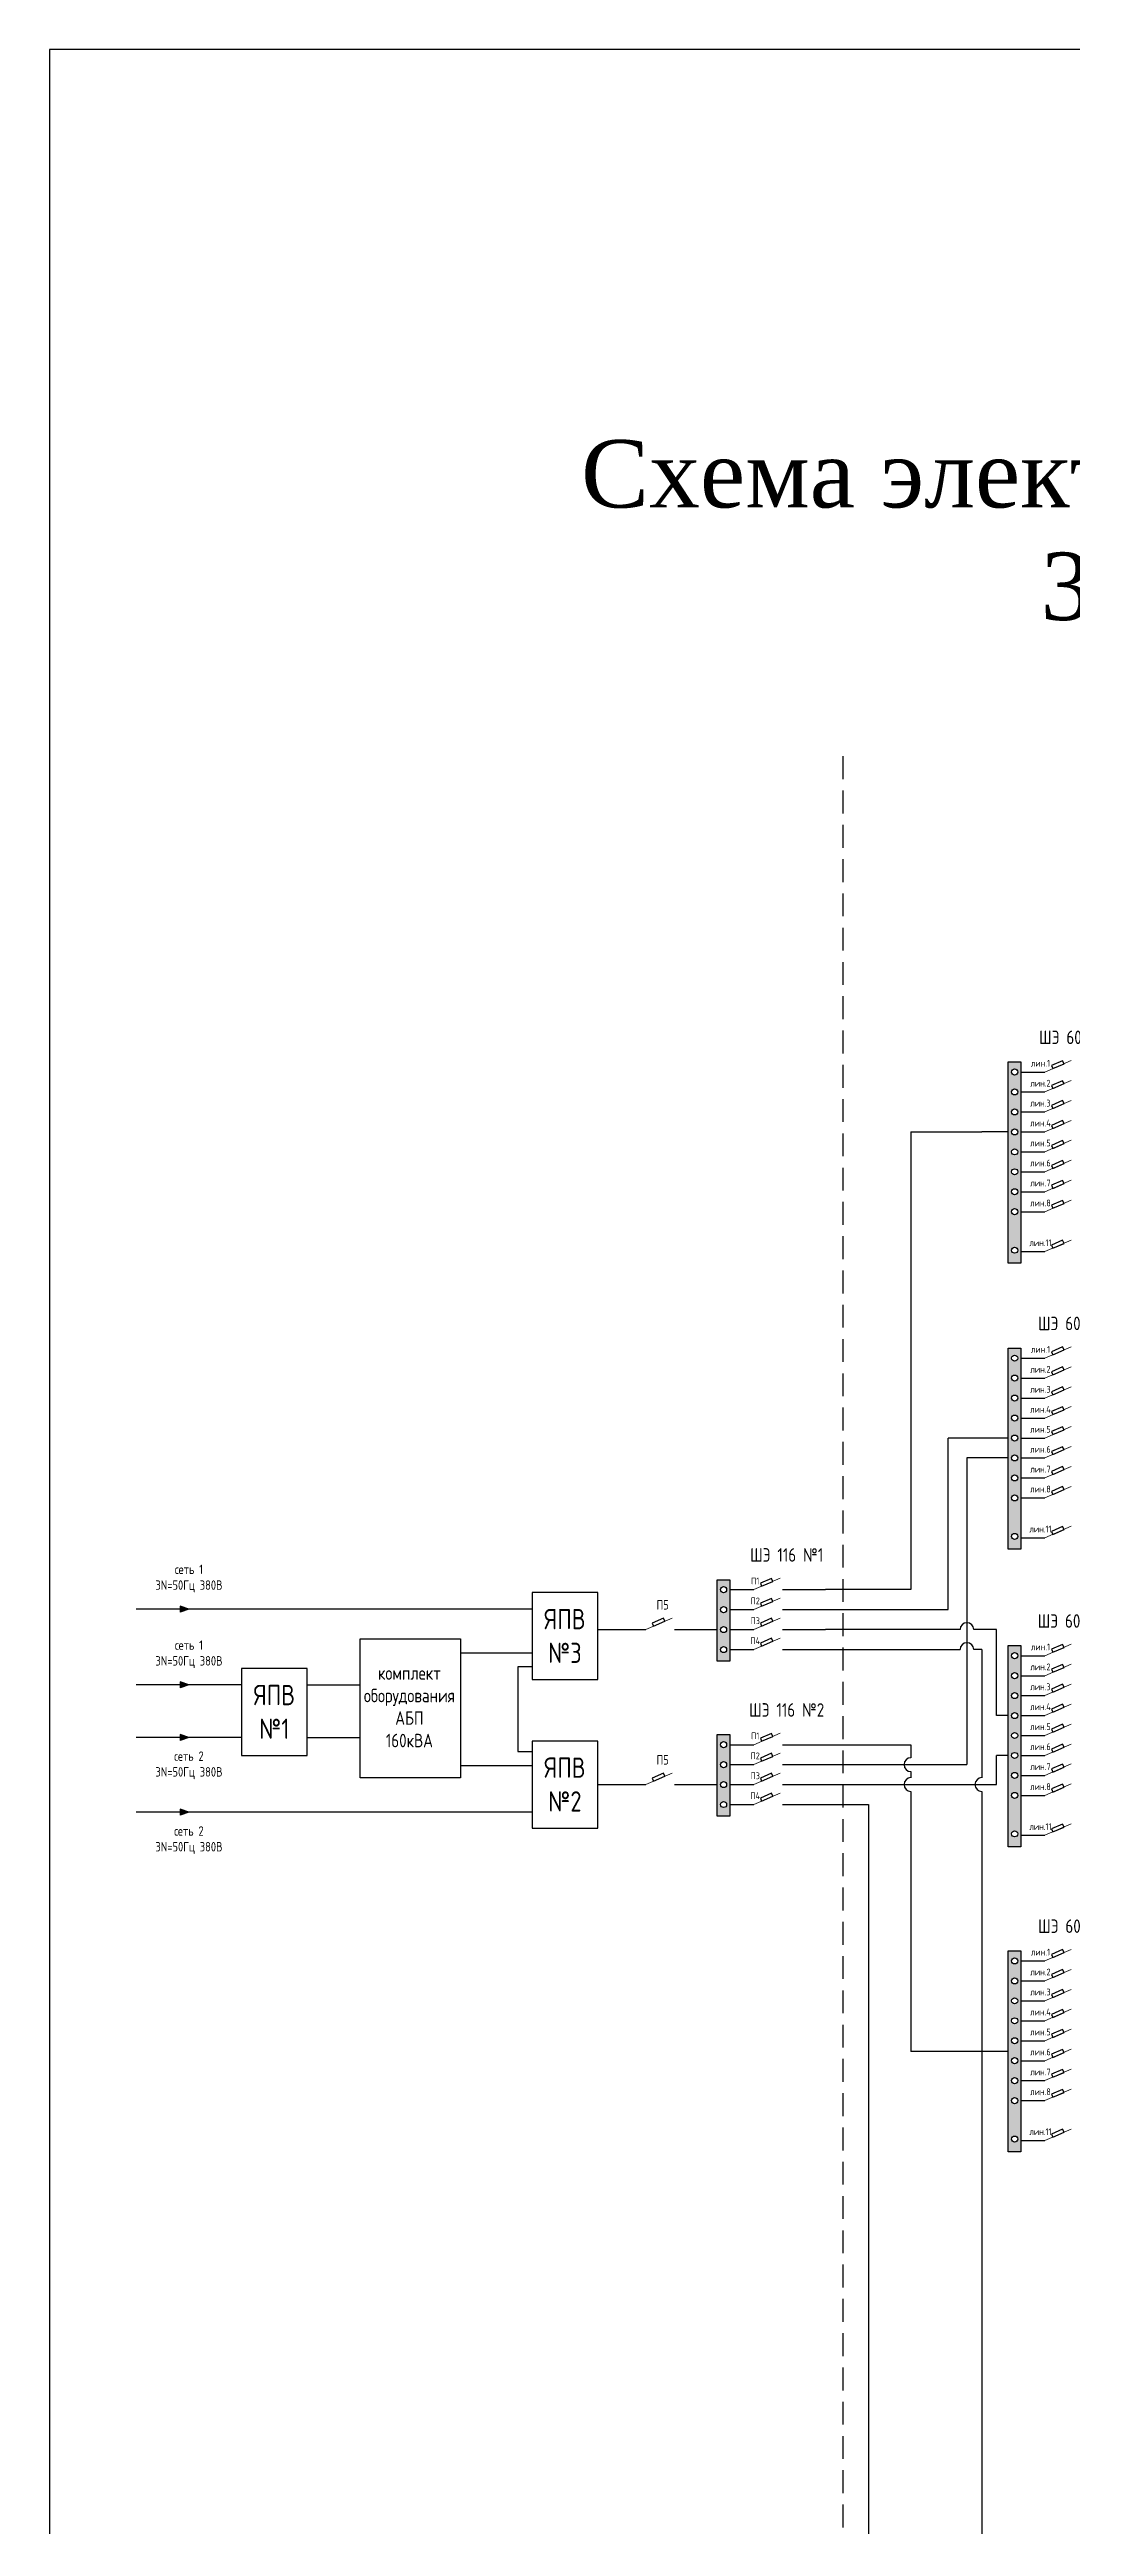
# Model space of a CAD drawing. Header units: millimetres. Extents: x 478 to 775, y 525 to 945.
# Drawn here: x 477.8 to 591.6, y 670 to 945.3 of the extents above; entities that cross this region are included whole.
import ezdxf

# ---------------------------------------------------------------- set-up
doc = ezdxf.new("R2010")
doc.units = ezdxf.units.MM
doc.header["$LTSCALE"] = 0.1
doc.linetypes.add('DASHEDX2', pattern=[38.1, 25.4, -12.7])

msp = doc.modelspace()

# ---------------------------------------------------------------- hatches: boundary and pattern name
h = msp.add_hatch(color=256)
h.paths.add_polyline_path([(585.82, 832.73), (584.42, 832.73), (584.42, 810.38), (585.82, 810.38)])
h.paths.add_polyline_path([(585.46, 818.3, -1), (584.78, 818.3, -1)], flags=16)
h.paths.add_polyline_path([(584.78, 820.52, -1), (585.46, 820.52, -1)], flags=16)
h.paths.add_polyline_path([(585.46, 816.09, -1), (584.78, 816.09, -1)], flags=16)
h.paths.add_polyline_path([(584.78, 822.74, -1), (585.46, 822.74, -1)], flags=16)
h.paths.add_polyline_path([(584.78, 824.96, -1), (585.46, 824.96, -1)], flags=16)
h.paths.add_polyline_path([(585.46, 811.81, -1), (584.78, 811.81, -1)], flags=16)
h.paths.add_polyline_path([(584.78, 827.18, -1), (585.46, 827.18, -1)], flags=16)
h.paths.add_polyline_path([(584.78, 829.4, -1), (585.46, 829.4, -1)], flags=16)
h.paths.add_polyline_path([(584.78, 831.61, -1), (585.46, 831.61, -1)], flags=16)
h = msp.add_hatch(color=256)
h.paths.add_polyline_path([(585.82, 800.92), (584.42, 800.92), (584.42, 778.57), (585.82, 778.57)])
h.paths.add_polyline_path([(585.46, 786.5, -1), (584.78, 786.5, -1)], flags=16)
h.paths.add_polyline_path([(584.78, 788.72, -1), (585.46, 788.72, -1)], flags=16)
h.paths.add_polyline_path([(585.46, 784.28, -1), (584.78, 784.28, -1)], flags=16)
h.paths.add_polyline_path([(584.78, 790.93, -1), (585.46, 790.93, -1)], flags=16)
h.paths.add_polyline_path([(584.78, 793.15, -1), (585.46, 793.15, -1)], flags=16)
h.paths.add_polyline_path([(585.46, 780, -1), (584.78, 780, -1)], flags=16)
h.paths.add_polyline_path([(584.78, 795.37, -1), (585.46, 795.37, -1)], flags=16)
h.paths.add_polyline_path([(584.78, 797.59, -1), (585.46, 797.59, -1)], flags=16)
h.paths.add_polyline_path([(584.78, 799.81, -1), (585.46, 799.81, -1)], flags=16)
h = msp.add_hatch(color=256)
h.paths.add_polyline_path([(552.06, 766.13), (553.46, 766.13), (553.46, 775.19), (552.06, 775.19)])
h.paths.add_polyline_path([(552.42, 774.08, -1), (553.1, 774.08, -1)], flags=16)
h.paths.add_polyline_path([(553.1, 771.86, -1), (552.42, 771.86, -1)], flags=16)
h.paths.add_polyline_path([(553.1, 769.64, -1), (552.42, 769.64, -1)], flags=16)
h.paths.add_polyline_path([(553.1, 767.42, -1), (552.42, 767.42, -1)], flags=16)
h = msp.add_hatch(color=256)
h.paths.add_polyline_path([(492.36, 772.24), (492.36, 771.91), (493.33, 771.91)])
h.paths.add_polyline_path([(493.33, 771.91), (492.36, 771.91), (492.36, 771.58)])
h = msp.add_hatch(color=256)
h.paths.add_polyline_path([(585.82, 767.86), (584.42, 767.86), (584.42, 745.51), (585.82, 745.51)])
h.paths.add_polyline_path([(585.46, 753.43, -1), (584.78, 753.43, -1)], flags=16)
h.paths.add_polyline_path([(584.78, 755.65, -1), (585.46, 755.65, -1)], flags=16)
h.paths.add_polyline_path([(585.46, 751.21, -1), (584.78, 751.21, -1)], flags=16)
h.paths.add_polyline_path([(584.78, 757.87, -1), (585.46, 757.87, -1)], flags=16)
h.paths.add_polyline_path([(584.78, 760.09, -1), (585.46, 760.09, -1)], flags=16)
h.paths.add_polyline_path([(585.46, 746.94, -1), (584.78, 746.94, -1)], flags=16)
h.paths.add_polyline_path([(584.78, 762.31, -1), (585.46, 762.31, -1)], flags=16)
h.paths.add_polyline_path([(584.78, 764.52, -1), (585.46, 764.52, -1)], flags=16)
h.paths.add_polyline_path([(584.78, 766.74, -1), (585.46, 766.74, -1)], flags=16)
h = msp.add_hatch(color=256)
h.paths.add_polyline_path([(492.36, 763.82), (492.36, 763.49), (493.33, 763.49)])
h.paths.add_polyline_path([(493.33, 763.49), (492.36, 763.49), (492.36, 763.16)])
h = msp.add_hatch(color=256)
h.paths.add_polyline_path([(492.36, 757.99), (492.36, 757.66), (493.33, 757.66)])
h.paths.add_polyline_path([(493.33, 757.66), (492.36, 757.66), (492.36, 757.33)])
h = msp.add_hatch(color=256)
h.paths.add_polyline_path([(552.06, 748.91), (553.46, 748.91), (553.46, 757.97), (552.06, 757.97)])
h.paths.add_polyline_path([(553.1, 756.85, -1), (552.42, 756.85, -1)], flags=16)
h.paths.add_polyline_path([(553.1, 754.63, -1), (552.42, 754.63, -1)], flags=16)
h.paths.add_polyline_path([(553.1, 752.42, -1), (552.42, 752.42, -1)], flags=16)
h.paths.add_polyline_path([(553.1, 750.2, -1), (552.42, 750.2, -1)], flags=16)
h = msp.add_hatch(color=256)
h.paths.add_polyline_path([(492.36, 749.67), (492.36, 749.34), (493.33, 749.34)])
h.paths.add_polyline_path([(493.33, 749.34), (492.36, 749.34), (492.36, 749.01)])
h = msp.add_hatch(color=256)
h.paths.add_polyline_path([(585.82, 733.93), (584.42, 733.93), (584.42, 711.58), (585.82, 711.58)])
h.paths.add_polyline_path([(585.46, 719.51, -1), (584.78, 719.51, -1)], flags=16)
h.paths.add_polyline_path([(584.78, 721.73, -1), (585.46, 721.73, -1)], flags=16)
h.paths.add_polyline_path([(585.46, 717.29, -1), (584.78, 717.29, -1)], flags=16)
h.paths.add_polyline_path([(584.78, 723.94, -1), (585.46, 723.94, -1)], flags=16)
h.paths.add_polyline_path([(584.78, 726.16, -1), (585.46, 726.16, -1)], flags=16)
h.paths.add_polyline_path([(585.46, 713.01, -1), (584.78, 713.01, -1)], flags=16)
h.paths.add_polyline_path([(584.78, 728.38, -1), (585.46, 728.38, -1)], flags=16)
h.paths.add_polyline_path([(584.78, 730.6, -1), (585.46, 730.6, -1)], flags=16)
h.paths.add_polyline_path([(584.78, 732.82, -1), (585.46, 732.82, -1)], flags=16)

# ---------------------------------------------------------------- linework, layer by layer
for p, q in [((774.83, 945.25), (477.83, 945.25)), ((477.83, 945.25), (477.83, 525.25)), ((585.82, 831.61), (588.49, 831.61)), ((585.82, 829.4), (588.49, 829.4)), ((585.82, 827.18), (588.49, 827.18)), ((573.59, 824.96), (581.48, 824.96)), ((573.59, 824.96), (573.59, 774.08)), ((584.42, 824.96), (581.48, 824.96)), ((585.82, 824.96), (588.49, 824.96)), ((585.82, 822.74), (588.49, 822.74)), ((585.82, 820.52), (588.49, 820.52)), ((585.82, 818.3), (588.49, 818.3)), ((585.82, 816.09), (588.49, 816.09)), ((585.82, 811.65), (588.49, 811.65)), ((585.82, 799.81), (588.49, 799.81)), ((585.82, 797.59), (588.49, 797.59)), ((585.82, 795.37), (588.49, 795.37)), ((585.82, 793.15), (588.49, 793.15)), ((584.42, 790.93), (577.73, 790.93)), ((577.73, 771.86), (577.73, 790.93)), ((585.82, 790.93), (588.49, 790.93)), ((584.42, 788.72), (579.82, 788.72)), ((579.82, 788.72), (579.82, 754.63)), ((585.82, 788.72), (588.49, 788.72)), ((585.82, 786.5), (588.49, 786.5)), ((585.82, 784.28), (588.49, 784.28)), ((585.82, 779.84), (588.49, 779.84)), ((553.46, 774.08), (556.14, 774.08)), ((559.32, 774.08), (564.08, 774.08)), ((573.59, 774.08), (564.08, 774.08)), ((531.49, 771.91), (487.47, 771.91)), ((493.33, 771.91), (492.36, 772.24)), ((492.36, 772.24), (492.36, 771.58)), ((493.33, 771.91), (492.36, 771.58)), ((553.46, 771.86), (556.14, 771.86)), ((559.32, 771.86), (577.73, 771.86)), ((538.77, 769.64), (544.12, 769.64)), ((547.31, 769.64), (552.06, 769.64)), ((553.46, 769.64), (556.14, 769.64)), ((559.32, 769.64), (564.08, 769.64)), ((579.06, 769.64), (564.08, 769.64)), ((583.12, 769.64), (580.59, 769.64)), ((583.12, 760.09), (583.12, 769.64)), ((523.53, 767.05), (531.49, 767.05)), ((531.49, 765.49), (529.91, 765.49)), ((529.91, 765.49), (529.91, 756.08)), ((553.46, 767.42), (556.14, 767.42)), ((559.32, 767.42), (579.06, 767.42)), ((581.48, 767.42), (580.59, 767.42)), ((581.48, 767.42), (581.48, 753.18)), ((585.82, 766.74), (588.49, 766.74)), ((499.19, 763.49), (487.47, 763.49)), ((493.33, 763.49), (492.36, 763.82)), ((492.36, 763.82), (492.36, 763.16)), ((493.33, 763.49), (492.36, 763.16)), ((506.46, 763.49), (512.38, 763.49)), ((585.82, 764.52), (588.49, 764.52)), ((584.42, 760.09), (583.12, 760.09)), ((585.82, 762.31), (588.49, 762.31)), ((585.82, 760.09), (588.49, 760.09)), ((499.19, 757.66), (487.47, 757.66)), ((493.33, 757.66), (492.36, 757.99)), ((492.36, 757.99), (492.36, 757.33)), ((493.33, 757.66), (492.36, 757.33)), ((506.46, 757.66), (512.38, 757.66)), ((585.82, 757.87), (588.49, 757.87)), ((523.53, 754.52), (531.49, 754.52)), ((529.91, 756.08), (531.49, 756.08)), ((553.46, 756.85), (556.14, 756.85)), ((553.46, 754.63), (556.14, 754.63)), ((559.32, 756.85), (564.08, 756.85)), ((559.32, 754.63), (579.82, 754.63)), ((564.08, 756.85), (573.59, 756.85)), ((573.59, 756.85), (573.59, 755.4)), ((584.42, 755.65), (583.12, 755.65)), ((583.12, 752.42), (583.12, 755.65)), ((585.82, 755.65), (588.49, 755.65)), ((538.77, 752.42), (544.12, 752.42)), ((547.31, 752.42), (552.06, 752.42)), ((553.46, 752.42), (556.14, 752.42)), ((559.32, 752.42), (583.12, 752.42)), ((573.59, 753.87), (573.59, 753.18)), ((573.59, 751.65), (573.59, 722.76)), ((581.48, 751.65), (581.48, 630.72)), ((585.82, 753.43), (588.49, 753.43)), ((531.49, 749.34), (487.47, 749.34)), ((493.33, 749.34), (492.36, 749.67)), ((492.36, 749.67), (492.36, 749.01)), ((493.33, 749.34), (492.36, 749.01)), ((553.46, 750.2), (556.14, 750.2)), ((559.32, 750.2), (568.89, 750.2)), ((568.89, 750.2), (568.89, 632.95)), ((585.82, 751.21), (588.49, 751.21)), ((585.82, 746.78), (588.49, 746.78)), ((585.82, 732.82), (588.49, 732.82)), ((585.82, 730.6), (588.49, 730.6)), ((585.82, 728.38), (588.49, 728.38)), ((585.82, 726.16), (588.49, 726.16)), ((584.42, 722.76), (573.59, 722.76)), ((585.82, 723.94), (588.49, 723.94)), ((585.82, 721.73), (588.49, 721.73)), ((585.82, 719.51), (588.49, 719.51)), ((585.82, 717.29), (588.49, 717.29)), ((585.82, 712.85), (588.49, 712.85))]:
    msp.add_line(p, q)
at = {"linetype": 'DASHEDX2'}
msp.add_line((566.03, 866.7), (566.03, 596.27), dxfattribs=at)
at = {"lineweight": 15}
for p, q in [((588.49, 831.61), (591.42, 832.89)), ((588.49, 829.4), (591.42, 830.67)), ((588.49, 827.18), (591.42, 828.45)), ((588.49, 824.96), (591.42, 826.23)), ((588.49, 822.74), (591.42, 824.02)), ((588.49, 820.52), (591.42, 821.8)), ((588.49, 818.3), (591.42, 819.58)), ((588.49, 816.09), (591.42, 817.36)), ((588.49, 811.65), (591.42, 812.92)), ((588.49, 799.81), (591.42, 801.08)), ((588.49, 797.59), (591.42, 798.86)), ((588.49, 795.37), (591.42, 796.64)), ((588.49, 793.15), (591.42, 794.43)), ((588.49, 790.93), (591.42, 792.21)), ((588.49, 788.72), (591.42, 789.99)), ((588.49, 786.5), (591.42, 787.77)), ((588.49, 784.28), (591.42, 785.55)), ((588.49, 779.84), (591.42, 781.12)), ((556.14, 774.08), (559.06, 775.35)), ((544.12, 769.64), (547.04, 770.91)), ((556.14, 771.86), (559.06, 773.13)), ((556.14, 769.64), (559.06, 770.91)), ((556.14, 767.42), (559.06, 768.7)), ((588.49, 766.74), (591.42, 768.02)), ((588.49, 764.52), (591.42, 765.8)), ((588.49, 762.31), (591.42, 763.58)), ((588.49, 760.09), (591.42, 761.36)), ((556.14, 756.85), (559.06, 758.13)), ((588.49, 757.87), (591.42, 759.14)), ((556.14, 754.63), (559.06, 755.91)), ((588.49, 755.65), (591.42, 756.92)), ((588.49, 753.43), (591.42, 754.71)), ((544.12, 752.42), (547.04, 753.69)), ((556.14, 752.42), (559.06, 753.69)), ((588.49, 751.21), (591.42, 752.49)), ((556.14, 750.2), (559.06, 751.47)), ((588.49, 746.78), (591.42, 748.05)), ((588.49, 732.82), (591.42, 734.09)), ((588.49, 730.6), (591.42, 731.87)), ((588.49, 728.38), (591.42, 729.65)), ((588.49, 726.16), (591.42, 727.44)), ((588.49, 723.94), (591.42, 725.22)), ((588.49, 721.73), (591.42, 723)), ((588.49, 719.51), (591.42, 720.78)), ((588.49, 717.29), (591.42, 718.56)), ((588.49, 712.85), (591.42, 714.13))]:
    msp.add_line(p, q, dxfattribs=at)
for points in [[(584.42, 832.73), (585.82, 832.73), (585.82, 810.38), (584.42, 810.38)], [(589.36, 831.99), (590.61, 832.53), (590.46, 832.87), (589.22, 832.33)], [(589.36, 829.77), (590.61, 830.32), (590.46, 830.65), (589.22, 830.11)], [(589.36, 827.56), (590.61, 828.1), (590.46, 828.43), (589.22, 827.89)], [(589.36, 825.34), (590.61, 825.88), (590.46, 826.21), (589.22, 825.67)], [(589.36, 823.12), (590.61, 823.66), (590.46, 824), (589.22, 823.45)], [(589.36, 820.9), (590.61, 821.44), (590.46, 821.78), (589.22, 821.24)], [(589.36, 818.68), (590.61, 819.23), (590.46, 819.56), (589.22, 819.02)], [(589.36, 816.47), (590.61, 817.01), (590.46, 817.34), (589.22, 816.8)], [(589.36, 812.03), (590.61, 812.57), (590.46, 812.91), (589.22, 812.36)], [(584.42, 800.92), (585.82, 800.92), (585.82, 778.57), (584.42, 778.57)], [(589.36, 800.19), (590.61, 800.73), (590.46, 801.06), (589.22, 800.52)], [(589.36, 797.97), (590.61, 798.51), (590.46, 798.84), (589.22, 798.3)], [(589.36, 795.75), (590.61, 796.29), (590.46, 796.63), (589.22, 796.08)], [(589.36, 793.53), (590.61, 794.07), (590.46, 794.41), (589.22, 793.87)], [(589.36, 791.31), (590.61, 791.85), (590.46, 792.19), (589.22, 791.65)], [(589.36, 789.09), (590.61, 789.64), (590.46, 789.97), (589.22, 789.43)], [(589.36, 786.88), (590.61, 787.42), (590.46, 787.75), (589.22, 787.21)], [(589.36, 784.66), (590.61, 785.2), (590.46, 785.54), (589.22, 784.99)], [(589.36, 780.22), (590.61, 780.76), (590.46, 781.1), (589.22, 780.56)], [(538.77, 773.76), (531.49, 773.76), (531.49, 764.1), (538.77, 764.1)], [(552.06, 775.19), (553.46, 775.19), (553.46, 766.13), (552.06, 766.13)], [(557, 774.45), (558.25, 775), (558.1, 775.33), (556.86, 774.79)], [(544.99, 770.02), (546.23, 770.56), (546.09, 770.9), (544.84, 770.35)], [(557, 772.24), (558.25, 772.78), (558.1, 773.11), (556.86, 772.57)], [(557, 770.02), (558.25, 770.56), (558.1, 770.9), (556.86, 770.35)], [(512.38, 768.62), (523.53, 768.62), (523.53, 753.15), (512.38, 753.15)], [(557, 767.8), (558.25, 768.34), (558.1, 768.68), (556.86, 768.14)], [(506.46, 765.32), (499.19, 765.32), (499.19, 755.66), (506.46, 755.66)], [(584.42, 767.86), (585.82, 767.86), (585.82, 745.51), (584.42, 745.51)], [(589.36, 767.12), (590.61, 767.66), (590.46, 768), (589.22, 767.45)], [(589.36, 764.9), (590.61, 765.44), (590.46, 765.78), (589.22, 765.24)], [(589.36, 762.68), (590.61, 763.23), (590.46, 763.56), (589.22, 763.02)], [(589.36, 760.47), (590.61, 761.01), (590.46, 761.34), (589.22, 760.8)], [(538.77, 757.25), (531.49, 757.25), (531.49, 747.58), (538.77, 747.58)], [(552.06, 757.97), (553.46, 757.97), (553.46, 748.91), (552.06, 748.91)], [(557, 757.23), (558.25, 757.77), (558.1, 758.11), (556.86, 757.56)], [(589.36, 758.25), (590.61, 758.79), (590.46, 759.12), (589.22, 758.58)], [(557, 755.01), (558.25, 755.55), (558.1, 755.89), (556.86, 755.35)], [(589.36, 756.03), (590.61, 756.57), (590.46, 756.91), (589.22, 756.36)], [(589.36, 753.81), (590.61, 754.35), (590.46, 754.69), (589.22, 754.15)], [(544.99, 752.79), (546.23, 753.34), (546.09, 753.67), (544.84, 753.13)], [(557, 752.79), (558.25, 753.34), (558.1, 753.67), (556.86, 753.13)], [(589.36, 751.59), (590.61, 752.13), (590.46, 752.47), (589.22, 751.93)], [(557, 750.58), (558.25, 751.12), (558.1, 751.45), (556.86, 750.91)], [(589.36, 747.16), (590.61, 747.7), (590.46, 748.03), (589.22, 747.49)], [(584.42, 733.93), (585.82, 733.93), (585.82, 711.58), (584.42, 711.58)], [(589.36, 733.2), (590.61, 733.74), (590.46, 734.07), (589.22, 733.53)], [(589.36, 730.98), (590.61, 731.52), (590.46, 731.85), (589.22, 731.31)], [(589.36, 728.76), (590.61, 729.3), (590.46, 729.64), (589.22, 729.09)], [(589.36, 726.54), (590.61, 727.08), (590.46, 727.42), (589.22, 726.88)], [(589.36, 724.32), (590.61, 724.86), (590.46, 725.2), (589.22, 724.66)], [(589.36, 722.1), (590.61, 722.65), (590.46, 722.98), (589.22, 722.44)], [(589.36, 719.89), (590.61, 720.43), (590.46, 720.76), (589.22, 720.22)], [(589.36, 717.67), (590.61, 718.21), (590.46, 718.54), (589.22, 718)], [(589.36, 713.23), (590.61, 713.77), (590.46, 714.11), (589.22, 713.57)]]:
    msp.add_lwpolyline(points, close=True)
for centre in [(585.12, 831.61), (585.12, 829.4), (585.12, 827.18), (585.12, 824.96), (585.12, 822.74), (585.12, 820.52), (585.12, 818.3), (585.12, 816.09), (585.12, 811.81), (585.12, 799.81), (585.12, 797.59), (585.12, 795.37), (585.12, 793.15), (585.12, 790.93), (585.12, 788.72), (585.12, 786.5), (585.12, 784.28), (585.12, 780), (552.76, 774.08), (552.76, 771.86), (552.76, 769.64), (552.76, 767.42), (585.12, 766.74), (585.12, 764.52), (585.12, 762.31), (585.12, 760.09), (552.76, 756.85), (585.12, 757.87), (552.76, 754.63), (585.12, 755.65), (552.76, 752.42), (585.12, 753.43), (585.12, 751.21), (552.76, 750.2), (585.12, 746.94), (585.12, 732.82), (585.12, 730.6), (585.12, 728.38), (585.12, 726.16), (585.12, 723.94), (585.12, 721.73), (585.12, 719.51), (585.12, 717.29), (585.12, 713.01)]:
    msp.add_circle(centre, 0.339)
for centre, start, end in [((579.82, 769.64), 0, 180), ((579.82, 767.42), 0, 180), ((573.59, 754.63), 90, 270), ((573.59, 752.42), 90, 270), ((581.48, 752.42), 90, 270)]:
    msp.add_arc(centre, 0.766, start, end)

# ---------------------------------------------------------------- texts
at = {"attachment_point": 5}
for s, insert, char_height, width in [('{\\fTimes New Roman|b0|i0|c204|p18;Схема электроснабжения боевых постов\\P3БП-480 и 4БП-480}', (634.99, 891.8), 7.5, 288.6012), ('{\\fGOST|b0|i0|c204|p34;ШЭ 603 №1}', (592.14, 835.47), 1.5, 14.528), ('{\\fGOST|b0|i0|c204|p34;лин.1}', (587.99, 832.59), 0.75, 12.2168), ('{\\fGOST|b0|i0|c204|p34;лин.2}', (587.99, 830.37), 0.75, 12.2168), ('{\\fGOST|b0|i0|c204|p34;лин.4}', (587.99, 825.94), 0.75, 12.2168), ('{\\fGOST|b0|i0|c204|p34;лин.3}', (587.99, 828.15), 0.75, 12.2168), ('{\\fGOST|b0|i0|c204|p34;лин.5}', (587.99, 823.72), 0.75, 12.2168), ('{\\fGOST|b0|i0|c204|p34;лин.6}', (587.99, 821.5), 0.75, 12.2168), ('{\\fGOST|b0|i0|c204|p34;лин.7}', (587.99, 819.28), 0.75, 12.2168), ('{\\fGOST|b0|i0|c204|p34;лин.8}', (587.99, 817.06), 0.75, 12.2168), ('{\\fGOST|b0|i0|c204|p34;лин.11}', (587.99, 812.63), 0.75, 12.2168), ('{\\fGOST|b0|i0|c204|p34;ШЭ 603 №3}', (592.14, 803.67), 1.5, 14.528), ('{\\fGOST|b0|i0|c204|p34;лин.1}', (587.99, 800.78), 0.75, 12.2168), ('{\\fGOST|b0|i0|c204|p34;лин.2}', (587.99, 798.57), 0.75, 12.2168), ('{\\fGOST|b0|i0|c204|p34;лин.3}', (587.99, 796.35), 0.75, 12.2168), ('{\\fGOST|b0|i0|c204|p34;лин.4}', (587.99, 794.13), 0.75, 12.2168), ('{\\fGOST|b0|i0|c204|p34;лин.5}', (587.99, 791.91), 0.75, 12.2168), ('{\\fGOST|b0|i0|c204|p34;лин.6}', (587.99, 789.69), 0.75, 12.2168), ('{\\fGOST|b0|i0|c204|p34;лин.7}', (587.99, 787.47), 0.75, 12.2168), ('{\\fGOST|b0|i0|c204|p34;лин.8}', (587.99, 785.26), 0.75, 12.2168), ('{\\fGOST|b0|i0|c204|p34;лин.11}', (587.99, 780.82), 0.75, 12.2168), ('{\\fGOST|b0|i0|c204|p34;сеть 1\\P3N=50Гц 380В}', (493.33, 775.32), 1.05, 11.7134), ('{\\fGOST|b0|i0|c204|p34;ШЭ 116 №1}', (559.78, 777.94), 1.5, 14.528), ('{\\fGOST|b0|i0|c204|p34;П1}', (556.28, 775.05), 0.75, 12.2168), ('{\\fGOST|b0|i0|c204|p34;ЯПВ №3}', (535.13, 768.93), 2.25, 7.2794), ('{\\fGOST|b0|i0|c204|p34;П5}', (545.99, 772.39), 1.05, 12.2168), ('{\\fGOST|b0|i0|c204|p34;П2}', (556.28, 772.83), 0.75, 12.2168), ('{\\fGOST|b0|i0|c204|p34;П3}', (556.28, 770.62), 0.75, 12.2168), ('{\\fGOST|b0|i0|c204|p34;ШЭ 603 №4}', (592.14, 770.6), 1.5, 14.528), ('{\\fGOST|b0|i0|c204|p34;сеть 1\\P3N=50Гц 380В}', (493.33, 766.9), 1.05, 11.7134), ('{\\fGOST|b0|i0|c204|p34;П4}', (556.28, 768.4), 0.75, 12.2168), ('{\\fGOST|b0|i0|c204|p34;лин.1}', (587.99, 767.72), 0.75, 12.2168), ('{\\fGOST|b0|i0|c204|p34;лин.2}', (587.99, 765.5), 0.75, 12.2168), ('{\\fGOST|b0|i0|c204|p34;ЯПВ №1}', (502.83, 760.49), 2.25, 7.2794), ('{\\fGOST|b0|i0|c204|p34;комплект оборудования АБП 160кВА}', (517.84, 761.06), 1.5, 7.2794), ('{\\fGOST|b0|i0|c204|p34;лин.3}', (587.99, 763.28), 0.75, 12.2168), ('{\\fGOST|b0|i0|c204|p34;ШЭ 116 №2}', (559.78, 760.71), 1.5, 14.528), ('{\\fGOST|b0|i0|c204|p34;лин.4}', (587.99, 761.06), 0.75, 12.2168), ('{\\fGOST|b0|i0|c204|p34;П1}', (556.28, 757.83), 0.75, 12.2168), ('{\\fGOST|b0|i0|c204|p34;лин.5}', (587.99, 758.85), 0.75, 12.2168), ('{\\fGOST|b0|i0|c204|p34;сеть 2\\P3N=50Гц 380В}', (493.33, 754.56), 1.05, 11.7134), ('{\\fGOST|b0|i0|c204|p34;ЯПВ №2}', (535.13, 752.42), 2.25, 7.2794), ('{\\fGOST|b0|i0|c204|p34;П5}', (545.99, 755.16), 1.05, 12.2168), ('{\\fGOST|b0|i0|c204|p34;П2}', (556.28, 755.61), 0.75, 12.2168), ('{\\fGOST|b0|i0|c204|p34;лин.6}', (587.99, 756.63), 0.75, 12.2168), ('{\\fGOST|b0|i0|c204|p34;лин.7}', (587.99, 754.41), 0.75, 12.2168), ('{\\fGOST|b0|i0|c204|p34;П4}', (556.28, 751.17), 0.75, 12.2168), ('{\\fGOST|b0|i0|c204|p34;П3}', (556.28, 753.39), 0.75, 12.2168), ('{\\fGOST|b0|i0|c204|p34;лин.8}', (587.99, 752.19), 0.75, 12.2168), ('{\\fGOST|b0|i0|c204|p34;сеть 2\\P3N=50Гц 380В}', (493.33, 746.24), 1.05, 11.7134), ('{\\fGOST|b0|i0|c204|p34;лин.11}', (587.99, 747.75), 0.75, 12.2168), ('{\\fGOST|b0|i0|c204|p34;ШЭ 603 №2}', (592.14, 736.68), 1.5, 14.528), ('{\\fGOST|b0|i0|c204|p34;лин.1}', (587.99, 733.79), 0.75, 12.2168), ('{\\fGOST|b0|i0|c204|p34;лин.2}', (587.99, 731.58), 0.75, 12.2168), ('{\\fGOST|b0|i0|c204|p34;лин.3}', (587.99, 729.36), 0.75, 12.2168), ('{\\fGOST|b0|i0|c204|p34;лин.4}', (587.99, 727.14), 0.75, 12.2168), ('{\\fGOST|b0|i0|c204|p34;лин.5}', (587.99, 724.92), 0.75, 12.2168), ('{\\fGOST|b0|i0|c204|p34;лин.6}', (587.99, 722.7), 0.75, 12.2168), ('{\\fGOST|b0|i0|c204|p34;лин.8}', (587.99, 718.27), 0.75, 12.2168), ('{\\fGOST|b0|i0|c204|p34;лин.7}', (587.99, 720.48), 0.75, 12.2168), ('{\\fGOST|b0|i0|c204|p34;лин.11}', (587.99, 713.83), 0.75, 12.2168)]:
    msp.add_mtext(s, dxfattribs=dict(at, insert=insert, char_height=char_height, width=width))

doc.saveas('drawing.dxf')
